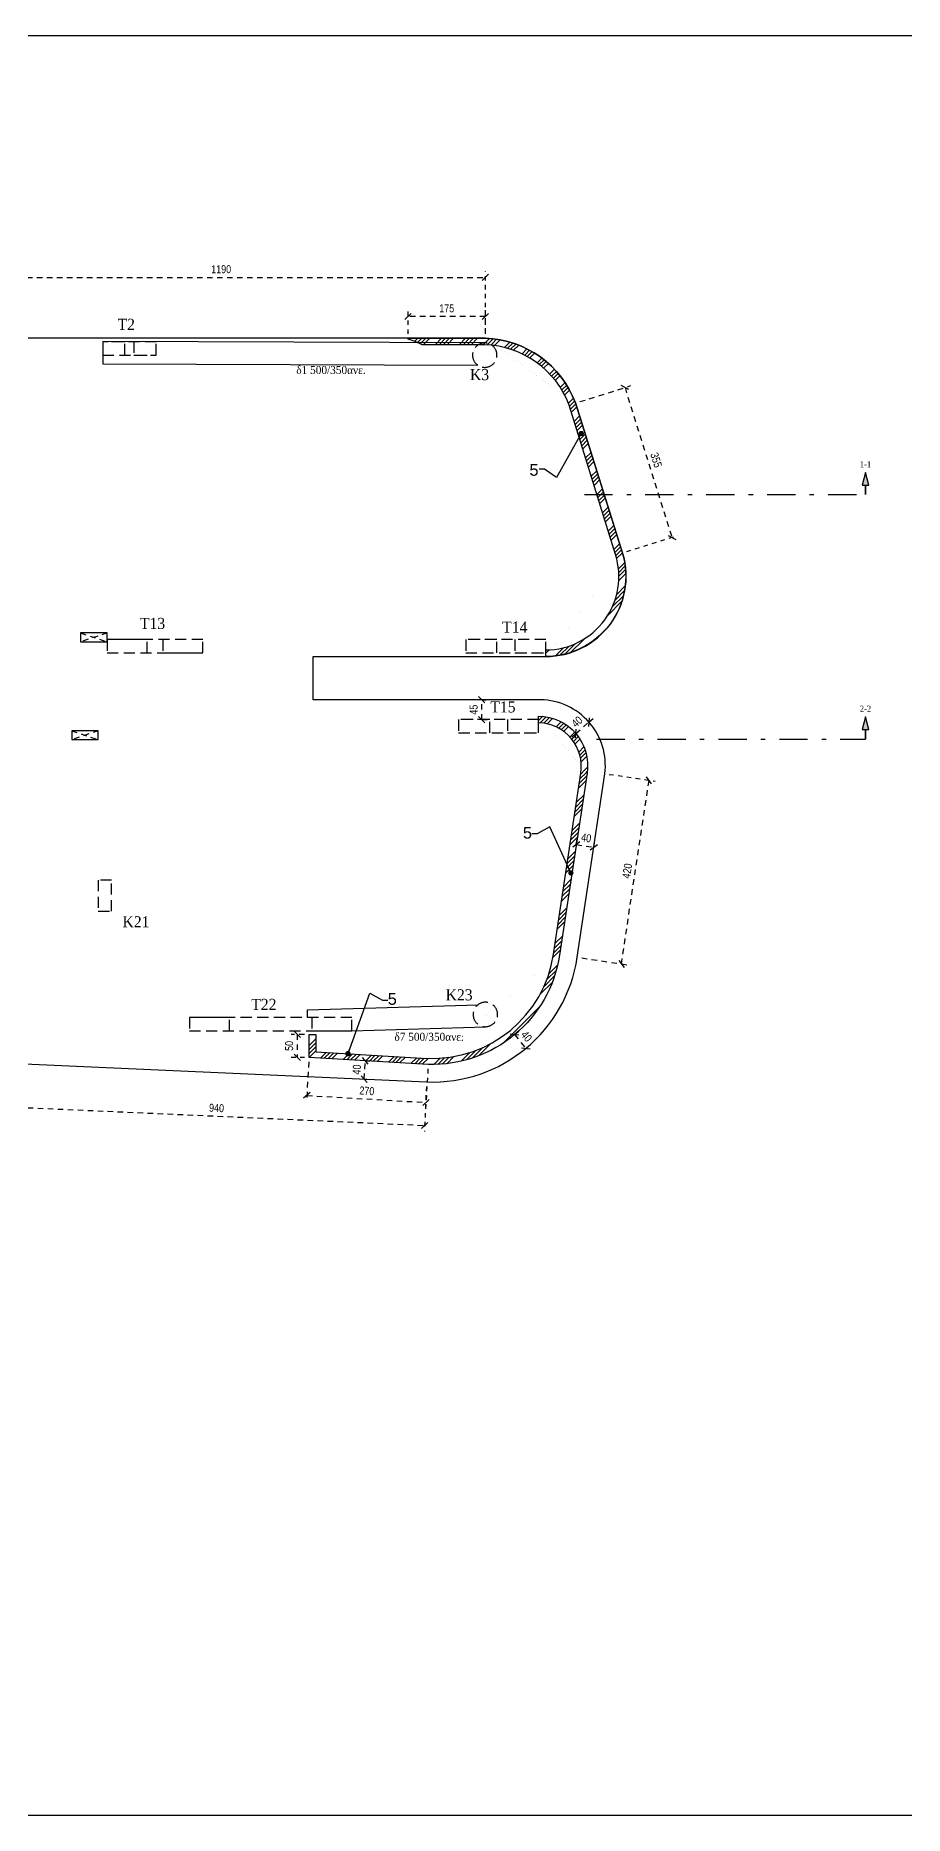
# Model space of a CAD drawing. Header units: millimetres. Extents: x -2171 to 1563, y -1758 to -1505.
# Drawn here: x -422.65 to -403.12, y -1630.29 to -1590.25 of the extents above; entities that cross this region are included whole.
import ezdxf
from ezdxf.enums import TextEntityAlignment as Align

# ---------------------------------------------------------------- set-up
doc = ezdxf.new("R2010")
doc.units = ezdxf.units.MM
doc.header["$PDMODE"] = 32
for name, pattern in [('DASHDOT', [25.4, 12.7, -6.35, 0, -6.35]), ('DASHED2', [0.375, 0.25, -0.125]), ('HIDDEN', [0.375, 0.25, -0.125]), ('HIDDEN2', [0.1875, 0.125, -0.0625])]:
    doc.linetypes.add(name, pattern=pattern)
doc.layers.get('Defpoints').update_dxf_attribs({"color": 6})
for name, color, linetype in [('-S-AKSONES', 50, 'DASHDOT'), ('-S_TEXT', 3, 'Continuous'), ('AM_5', 7, 'Continuous'), ('DIASTASEIS', 7, 'Continuous'), ('Geo_Beam', 7, 'Continuous'), ('Geo_Col', 7, 'Continuous'), ('Geo_Lines', 7, 'Continuous'), ('Geo_Lines_3', 7, 'Continuous'), ('Sect_Line_Symbol', 7, 'Continuous'), ('STITHAIO', 94, 'Continuous'), ('Text_Beam', 7, 'Continuous'), ('Text_Col_-1', 7, 'Continuous')]:
    doc.layers.add(name, color=color, linetype=linetype)
doc.styles.add('1-100', font='arial.ttf', dxfattribs={"width": 0.8})
doc.styles.add('ag', font='arial.ttf', dxfattribs={"height": 0.25})
doc.styles.add('S1TmsNwRmn1088_b_934_161', font='times.ttf', dxfattribs={"width": 0.933629, "height": 0.10875})
doc.styles.add('S1TmsNwRmn11_b_934_161', font='times.ttf', dxfattribs={"width": 0.933629, "height": 0.001087})
doc.styles.add('S1TmsNwRmn1359_b_934_161', font='times.ttf', dxfattribs={"width": 0.933629, "height": 0.135937})
doc.dimstyles.new('CHRISTOFOROS', dxfattribs={"dimscale": 0.2, "dimtxt": 0.25, "dimasz": 0.6, "dimexe": 0, "dimexo": 0, "dimgap": 0, "dimtad": 0, "dimdec": 0, "dimlfac": 100, "dimzin": 0, "dimdsep": 46, "dimtxsty": 'ag', "dimblk": 'ARCHTICK', "dimcen": 0, "dimclrd": 256, "dimclre": 256, "dimclrt": 1, "dimaunit": 1, "dimadec": 0, "dimazin": 0, "dimtfac": 1, "dimtdec": 0, "dimtofl": 0, "dimtmove": 0, "dimatfit": 3, "dimfxl": 1, "dimtolj": 1, "dimtzin": 0, "dimlwd": -1, "dimlwe": -1, "dimarcsym": 0})
doc.dimstyles.new('Copy of 1-100', dxfattribs={"dimtxt": 0.18, "dimasz": 0.14, "dimexe": 0.14, "dimexo": 0.1, "dimgap": 0.09, "dimtad": 1, "dimdec": 0, "dimlfac": 100, "dimrnd": 5, "dimzin": 5, "dimdsep": 46, "dimtxsty": '1-100', "dimblk": 'OBLIQUE', "dimcen": 0.09, "dimclrd": 1, "dimclre": 1, "dimclrt": 2, "dimadec": 0, "dimazin": 0, "dimtfac": 1, "dimtdec": 0, "dimtix": 1, "dimtmove": 2, "dimatfit": 3, "dimfxl": 5, "dimfxlon": 1, "dimtolj": 1, "dimtzin": 5, "dimarcsym": 0})
pattern_1 = [(45, (297.22877, 0.57754), (-0.26940768, 0.26940768), []), (45, (297.31857, 0.57754), (-0.26940768, 0.26940768), []), (45, (297.40838, 0.57754), (-0.26940768, 0.26940768), []), (45, (297.49818, 0.57754), (-0.26940768, 0.26940768), [])]

# ---------------------------------------------------------------- blocks, each defined once
blk = doc.blocks.new('_Oblique')
at = {"color": 0, "linetype": 'ByBlock', "lineweight": -2}
blk.add_line((-0.5, -0.5), (0.5, 0.5), dxfattribs=at)
blk = doc.blocks.new('*D1217')
at = {"layer": 'Defpoints', "color": 0, "ltscale": 0.5, "transparency": 16777216}
for p in [(-412.653, -1605.192), (-412.619, -1605.192), (-412.653, -1605.64)]:
    blk.add_point(p, dxfattribs=at)
at = {"layer": 'DIASTASEIS', "color": 1, "linetype": 'HIDDEN2', "lineweight": -2, "ltscale": 0.5, "transparency": 16777216}
blk.add_line((-412.619, -1605.192), (-412.479, -1605.192), dxfattribs=at)
at = {"layer": 'DIASTASEIS', "color": 1, "linetype": 'DASHED2', "lineweight": -2, "ltscale": 0.5, "transparency": 16777216}
blk.add_line((-412.619, -1605.64), (-412.619, -1605.192), dxfattribs=at)
at = {"layer": 'DIASTASEIS', "color": 1, "linetype": 'HIDDEN', "lineweight": -2, "ltscale": 0.5, "transparency": 16777216}
blk.add_line((-412.619, -1605.64), (-412.479, -1605.64), dxfattribs=at)
at = {"layer": 'DIASTASEIS', "color": 1, "lineweight": -2, "ltscale": 0.5, "transparency": 16777216, "xscale": 0.14, "yscale": 0.14, "zscale": 0.14}
for p, rotation in [((-412.619, -1605.192), 90), ((-412.619, -1605.64), 270)]:
    blk.add_blockref('_Oblique', p, dxfattribs=dict(at, rotation=rotation))
at = {"layer": 'DIASTASEIS', "color": 2, "ltscale": 0.5, "transparency": 16777216, "insert": (-412.8, -1605.416), "char_height": 0.18, "attachment_point": 5, "rotation": 90, "style": '1-100'}
blk.add_mtext('\\A1;45', dxfattribs=at)
blk = doc.blocks.new('*D1224')
at = {"layer": 'Defpoints', "color": 0, "ltscale": 0.5, "transparency": 16777216}
for p in [(-412.535, -1595.689), (-424.42, -1597.061), (-412.535, -1597.061)]:
    blk.add_point(p, dxfattribs=at)
at = {"layer": 'DIASTASEIS', "color": 1, "linetype": 'HIDDEN', "lineweight": -2, "ltscale": 0.5, "transparency": 16777216}
blk.add_line((-424.42, -1596.961), (-424.42, -1595.549), dxfattribs=at)
at = {"layer": 'DIASTASEIS', "color": 1, "linetype": 'DASHED2', "lineweight": -2, "ltscale": 0.5, "transparency": 16777216}
blk.add_line((-424.42, -1595.689), (-412.535, -1595.689), dxfattribs=at)
at = {"layer": 'DIASTASEIS', "color": 1, "linetype": 'HIDDEN2', "lineweight": -2, "ltscale": 0.5, "transparency": 16777216}
blk.add_line((-412.535, -1596.961), (-412.535, -1595.549), dxfattribs=at)
at = {"layer": 'DIASTASEIS', "color": 1, "lineweight": -2, "ltscale": 0.5, "transparency": 16777216, "xscale": 0.14, "yscale": 0.14, "zscale": 0.14, "rotation": 180}
blk.add_blockref('_Oblique', (-424.42, -1595.689), dxfattribs=at)
at = {"layer": 'DIASTASEIS', "color": 1, "lineweight": -2, "ltscale": 0.5, "transparency": 16777216, "xscale": 0.14, "yscale": 0.14, "zscale": 0.14}
blk.add_blockref('_Oblique', (-412.535, -1595.689), dxfattribs=at)
at = {"layer": 'DIASTASEIS', "color": 2, "ltscale": 0.5, "transparency": 16777216, "insert": (-418.477, -1595.507), "char_height": 0.18, "attachment_point": 5, "style": '1-100'}
blk.add_mtext('\\A1;1190', dxfattribs=at)
blk = doc.blocks.new('*D1226')
at = {"layer": 'Defpoints', "color": 0, "ltscale": 0.5, "transparency": 16777216}
for p in [(-410.509, -1598.516), (-408.342, -1601.541), (-409.454, -1601.889)]:
    blk.add_point(p, dxfattribs=at)
at = {"layer": 'DIASTASEIS', "color": 1, "linetype": 'HIDDEN', "lineweight": -2, "ltscale": 0.5, "transparency": 16777216}
blk.add_line((-410.414, -1598.486), (-409.263, -1598.126), dxfattribs=at)
at = {"layer": 'DIASTASEIS', "color": 1, "linetype": 'DASHED2', "lineweight": -2, "ltscale": 0.5, "transparency": 16777216}
blk.add_line((-409.397, -1598.168), (-408.342, -1601.541), dxfattribs=at)
at = {"layer": 'DIASTASEIS', "color": 1, "linetype": 'HIDDEN2', "lineweight": -2, "ltscale": 0.5, "transparency": 16777216}
blk.add_line((-409.358, -1601.859), (-408.208, -1601.499), dxfattribs=at)
at = {"layer": 'DIASTASEIS', "color": 1, "lineweight": -2, "ltscale": 0.5, "transparency": 16777216, "xscale": 0.14, "yscale": 0.14, "zscale": 0.14}
for p, rotation in [((-409.397, -1598.168), 107.3766032265316), ((-408.342, -1601.541), 287.3766032265316)]:
    blk.add_blockref('_Oblique', p, dxfattribs=dict(at, rotation=rotation))
at = {"layer": 'DIASTASEIS', "color": 2, "ltscale": 0.5, "transparency": 16777216, "insert": (-408.696, -1599.8), "char_height": 0.18, "attachment_point": 5, "rotation": 287.3766, "style": '1-100'}
blk.add_mtext('\\A1;355', dxfattribs=at)
blk = doc.blocks.new('*D1227')
at = {"layer": 'Defpoints', "color": 0, "ltscale": 0.5, "transparency": 16777216}
for p in [(-409.849, -1606.856), (-408.857, -1607.005), (-410.47, -1610.987)]:
    blk.add_point(p, dxfattribs=at)
at = {"layer": 'DIASTASEIS', "color": 1, "linetype": 'HIDDEN2', "lineweight": -2, "ltscale": 0.5, "transparency": 16777216}
blk.add_line((-409.751, -1606.871), (-408.719, -1607.026), dxfattribs=at)
at = {"layer": 'DIASTASEIS', "color": 1, "linetype": 'DASHED2', "lineweight": -2, "ltscale": 0.5, "transparency": 16777216}
blk.add_line((-409.478, -1611.136), (-408.857, -1607.005), dxfattribs=at)
at = {"layer": 'DIASTASEIS', "color": 1, "linetype": 'HIDDEN', "lineweight": -2, "ltscale": 0.5, "transparency": 16777216}
blk.add_line((-410.371, -1611.002), (-409.34, -1611.157), dxfattribs=at)
at = {"layer": 'DIASTASEIS', "color": 1, "lineweight": -2, "ltscale": 0.5, "transparency": 16777216, "xscale": 0.14, "yscale": 0.14, "zscale": 0.14}
for p, rotation in [((-408.857, -1607.005), 81.45466343318101), ((-409.478, -1611.136), 261.4546634331811)]:
    blk.add_blockref('_Oblique', p, dxfattribs=dict(at, rotation=rotation))
at = {"layer": 'DIASTASEIS', "color": 2, "ltscale": 0.5, "transparency": 16777216, "insert": (-409.348, -1609.044), "char_height": 0.18, "attachment_point": 5, "rotation": 81.4547, "style": '1-100'}
blk.add_mtext('\\A1;420', dxfattribs=at)
blk = doc.blocks.new('*D1232')
at = {"layer": 'Defpoints', "color": 0, "ltscale": 0.5, "transparency": 16777216}
for p in [(-423.233, -1613.373), (-413.858, -1613.792), (-413.902, -1614.77)]:
    blk.add_point(p, dxfattribs=at)
at = {"layer": 'DIASTASEIS', "color": 1, "linetype": 'HIDDEN', "lineweight": -2, "ltscale": 0.5, "transparency": 16777216}
blk.add_line((-423.238, -1613.473), (-423.283, -1614.491), dxfattribs=at)
at = {"layer": 'DIASTASEIS', "color": 1, "linetype": 'HIDDEN2', "lineweight": -2, "ltscale": 0.5, "transparency": 16777216}
blk.add_line((-413.863, -1613.892), (-413.908, -1614.91), dxfattribs=at)
at = {"layer": 'DIASTASEIS', "color": 1, "linetype": 'DASHED2', "lineweight": -2, "ltscale": 0.5, "transparency": 16777216}
blk.add_line((-423.277, -1614.351), (-413.902, -1614.77), dxfattribs=at)
at = {"layer": 'DIASTASEIS', "color": 1, "lineweight": -2, "ltscale": 0.5, "transparency": 16777216, "xscale": 0.14, "yscale": 0.14, "zscale": 0.14}
for p, rotation in [((-423.277, -1614.351), 177.4420092145654), ((-413.902, -1614.77), 357.4420092145654)]:
    blk.add_blockref('_Oblique', p, dxfattribs=dict(at, rotation=rotation))
at = {"layer": 'DIASTASEIS', "color": 2, "ltscale": 0.5, "transparency": 16777216, "insert": (-418.581, -1614.379), "char_height": 0.18, "attachment_point": 5, "rotation": 357.442, "style": '1-100'}
blk.add_mtext('\\A1;940', dxfattribs=at)
blk = doc.blocks.new('_ArchTick')
at = {"color": 0, "linetype": 'ByBlock', "const_width": 0.15}
blk.add_lwpolyline([(-0.5, -0.5), (0.5, 0.5)], dxfattribs=at)
blk = doc.blocks.new('*D1375')
at = {"layer": 'AM_5', "color": 1, "linetype": 'HIDDEN', "lineweight": -2, "ltscale": 0.5, "transparency": 16777216}
blk.add_line((-416.602, -1612.721), (-416.906, -1612.721), dxfattribs=at)
at = {"layer": 'AM_5', "color": 1, "linetype": 'DASHED2', "lineweight": -2, "ltscale": 0.5, "transparency": 16777216}
blk.add_line((-416.766, -1612.721), (-416.766, -1613.24), dxfattribs=at)
at = {"layer": 'AM_5', "color": 1, "linetype": 'HIDDEN2', "lineweight": -2, "ltscale": 0.5, "transparency": 16777216}
blk.add_line((-416.601, -1613.24), (-416.906, -1613.24), dxfattribs=at)
at = {"layer": 'Defpoints', "color": 0, "ltscale": 0.5, "transparency": 16777216}
for p in [(-416.502, -1612.721), (-416.766, -1613.24), (-416.501, -1613.24)]:
    blk.add_point(p, dxfattribs=at)
at = {"layer": 'AM_5', "color": 1, "lineweight": -2, "ltscale": 0.5, "transparency": 16777216, "xscale": 0.14, "yscale": 0.14, "zscale": 0.14}
for p, rotation in [((-416.766, -1612.721), 90), ((-416.766, -1613.24), 270)]:
    blk.add_blockref('_Oblique', p, dxfattribs=dict(at, rotation=rotation))
at = {"layer": 'AM_5', "color": 2, "ltscale": 0.5, "transparency": 16777216, "insert": (-416.948, -1612.981), "char_height": 0.18, "attachment_point": 5, "rotation": 90, "style": '1-100'}
blk.add_mtext('\\A1;50', dxfattribs=at)
blk = doc.blocks.new('*D1387')
at = {"layer": 'AM_5', "color": 1, "linetype": 'DASHED2', "lineweight": -2, "ltscale": 0.5, "transparency": 16777216}
blk.add_line((-415.26, -1613.73), (-415.235, -1613.316), dxfattribs=at)
at = {"layer": 'AM_5', "color": 1, "linetype": 'HIDDEN2', "lineweight": -2, "ltscale": 0.5, "transparency": 16777216}
blk.add_line((-415.235, -1613.316), (-415.095, -1613.324), dxfattribs=at)
at = {"layer": 'AM_5', "color": 1, "linetype": 'HIDDEN', "lineweight": -2, "ltscale": 0.5, "transparency": 16777216}
blk.add_line((-415.26, -1613.73), (-415.12, -1613.738), dxfattribs=at)
at = {"layer": 'Defpoints', "color": 0, "ltscale": 0.5, "transparency": 16777216}
for p in [(-415.263, -1613.314), (-415.235, -1613.316), (-415.288, -1613.728)]:
    blk.add_point(p, dxfattribs=at)
at = {"layer": 'AM_5', "color": 1, "lineweight": -2, "ltscale": 0.5, "transparency": 16777216, "xscale": 0.14, "yscale": 0.14, "zscale": 0.14}
for p, rotation in [((-415.235, -1613.316), 86.58902558298483), ((-415.26, -1613.73), 266.5890255829848)]:
    blk.add_blockref('_Oblique', p, dxfattribs=dict(at, rotation=rotation))
at = {"layer": 'AM_5', "color": 2, "ltscale": 0.5, "transparency": 16777216, "insert": (-415.429, -1613.512), "char_height": 0.18, "attachment_point": 5, "rotation": 86.589, "style": '1-100'}
blk.add_mtext('\\A1;40', dxfattribs=at)
blk = doc.blocks.new('*D1388')
at = {"layer": 'AM_5', "color": 1, "linetype": 'HIDDEN', "lineweight": -2, "ltscale": 0.5, "transparency": 16777216}
blk.add_line((-411.879, -1612.726), (-411.77, -1612.638), dxfattribs=at)
at = {"layer": 'AM_5', "color": 1, "linetype": 'DASHED2', "lineweight": -2, "ltscale": 0.5, "transparency": 16777216}
blk.add_line((-411.879, -1612.726), (-411.628, -1613.037), dxfattribs=at)
at = {"layer": 'AM_5', "color": 1, "linetype": 'HIDDEN2', "lineweight": -2, "ltscale": 0.5, "transparency": 16777216}
blk.add_line((-411.628, -1613.037), (-411.519, -1612.949), dxfattribs=at)
at = {"layer": 'Defpoints', "color": 0, "ltscale": 0.5, "transparency": 16777216}
for p in [(-411.879, -1612.726), (-411.628, -1613.037), (-411.628, -1613.037)]:
    blk.add_point(p, dxfattribs=at)
at = {"layer": 'AM_5', "color": 1, "lineweight": -2, "ltscale": 0.5, "transparency": 16777216, "xscale": 0.14, "yscale": 0.14, "zscale": 0.14}
for p, rotation in [((-411.879, -1612.726), 128.8977703701152), ((-411.628, -1613.037), 308.8977703701152)]:
    blk.add_blockref('_Oblique', p, dxfattribs=dict(at, rotation=rotation))
at = {"layer": 'AM_5', "color": 2, "ltscale": 0.5, "transparency": 16777216, "insert": (-411.612, -1612.767), "char_height": 0.18, "attachment_point": 5, "rotation": 308.8978, "style": '1-100'}
blk.add_mtext('\\A1;40', dxfattribs=at)
blk = doc.blocks.new('*D1389')
at = {"layer": 'AM_5', "color": 1, "linetype": 'HIDDEN', "lineweight": -2, "ltscale": 0.5, "transparency": 16777216}
blk.add_line((-410.494, -1608.452), (-410.473, -1608.313), dxfattribs=at)
at = {"layer": 'AM_5', "color": 1, "linetype": 'DASHED2', "lineweight": -2, "ltscale": 0.5, "transparency": 16777216}
blk.add_line((-410.494, -1608.452), (-410.098, -1608.511), dxfattribs=at)
at = {"layer": 'AM_5', "color": 1, "linetype": 'HIDDEN2', "lineweight": -2, "ltscale": 0.5, "transparency": 16777216}
blk.add_line((-410.098, -1608.511), (-410.077, -1608.373), dxfattribs=at)
at = {"layer": 'Defpoints', "color": 0, "ltscale": 0.5, "transparency": 16777216}
for p in [(-410.502, -1608.507), (-410.106, -1608.566), (-410.098, -1608.511)]:
    blk.add_point(p, dxfattribs=at)
at = {"layer": 'AM_5', "color": 1, "lineweight": -2, "ltscale": 0.5, "transparency": 16777216, "xscale": 0.14, "yscale": 0.14, "zscale": 0.14}
for p, rotation in [((-410.494, -1608.452), 171.4546634331872), ((-410.098, -1608.511), 351.4546634331872)]:
    blk.add_blockref('_Oblique', p, dxfattribs=dict(at, rotation=rotation))
at = {"layer": 'AM_5', "color": 2, "ltscale": 0.5, "transparency": 16777216, "insert": (-410.269, -1608.302), "char_height": 0.18, "attachment_point": 5, "rotation": 351.4547, "style": '1-100'}
blk.add_mtext('\\A1;40', dxfattribs=at)
blk = doc.blocks.new('*D1390')
at = {"layer": 'AM_5', "color": 1, "linetype": 'DASHED2', "lineweight": -2, "ltscale": 0.5, "transparency": 16777216}
for p, q in [((-410.502, -1605.953), (-410.209, -1605.695)), ((-410.209, -1605.695), (-410.104, -1605.602)), ((-410.502, -1605.953), (-410.607, -1606.046))]:
    blk.add_line(p, q, dxfattribs=at)
at = {"layer": 'AM_5', "color": 1, "linetype": 'HIDDEN2', "lineweight": -2, "ltscale": 0.5, "transparency": 16777216}
blk.add_line((-410.209, -1605.695), (-410.301, -1605.59), dxfattribs=at)
at = {"layer": 'AM_5', "color": 1, "linetype": 'HIDDEN', "lineweight": -2, "ltscale": 0.5, "transparency": 16777216}
blk.add_line((-410.502, -1605.953), (-410.595, -1605.848), dxfattribs=at)
at = {"layer": 'Defpoints', "color": 0, "ltscale": 0.5, "transparency": 16777216}
for p in [(-410.209, -1605.695), (-410.209, -1605.695), (-410.502, -1605.953)]:
    blk.add_point(p, dxfattribs=at)
at = {"layer": 'AM_5', "color": 1, "lineweight": -2, "ltscale": 0.5, "transparency": 16777216, "xscale": 0.14, "yscale": 0.14, "zscale": 0.14}
for p, rotation in [((-410.209, -1605.695), 221.3450153918685), ((-410.502, -1605.953), 41.34501539186854)]:
    blk.add_blockref('_Oblique', p, dxfattribs=dict(at, rotation=rotation))
at = {"layer": 'AM_5', "color": 2, "ltscale": 0.5, "transparency": 16777216, "insert": (-410.476, -1605.688), "char_height": 0.18, "attachment_point": 5, "rotation": 41.345, "style": '1-100'}
blk.add_mtext('\\A1;40', dxfattribs=at)
blk = doc.blocks.new('*D1391')
at = {"layer": 'AM_5', "color": 1, "linetype": 'HIDDEN2', "lineweight": -2, "ltscale": 0.5, "transparency": 16777216}
blk.add_line((-414.275, -1596.961), (-414.275, -1596.429), dxfattribs=at)
at = {"layer": 'AM_5', "color": 1, "linetype": 'DASHED2', "lineweight": -2, "ltscale": 0.5, "transparency": 16777216}
blk.add_line((-412.535, -1596.569), (-414.275, -1596.569), dxfattribs=at)
at = {"layer": 'AM_5', "color": 1, "linetype": 'HIDDEN', "lineweight": -2, "ltscale": 0.5, "transparency": 16777216}
blk.add_line((-412.535, -1596.961), (-412.535, -1596.429), dxfattribs=at)
at = {"layer": 'Defpoints', "color": 0, "ltscale": 0.5, "transparency": 16777216}
for p in [(-414.275, -1596.569), (-414.275, -1597.061), (-412.535, -1597.061)]:
    blk.add_point(p, dxfattribs=at)
at = {"layer": 'AM_5', "color": 1, "lineweight": -2, "ltscale": 0.5, "transparency": 16777216, "xscale": 0.14, "yscale": 0.14, "zscale": 0.14, "rotation": 180}
blk.add_blockref('_Oblique', (-414.275, -1596.569), dxfattribs=at)
at = {"layer": 'AM_5', "color": 1, "lineweight": -2, "ltscale": 0.5, "transparency": 16777216, "xscale": 0.14, "yscale": 0.14, "zscale": 0.14}
blk.add_blockref('_Oblique', (-412.535, -1596.569), dxfattribs=at)
at = {"layer": 'AM_5', "color": 2, "ltscale": 0.5, "transparency": 16777216, "insert": (-413.405, -1596.387), "char_height": 0.18, "attachment_point": 5, "style": '1-100'}
blk.add_mtext('\\A1;175', dxfattribs=at)
blk = doc.blocks.new('*D1392')
at = {"layer": 'AM_5', "color": 1, "linetype": 'HIDDEN', "lineweight": -2, "ltscale": 0.5, "transparency": 16777216}
blk.add_line((-416.507, -1613.34), (-416.56, -1614.234), dxfattribs=at)
at = {"layer": 'AM_5', "color": 1, "linetype": 'HIDDEN2', "lineweight": -2, "ltscale": 0.5, "transparency": 16777216}
blk.add_line((-413.827, -1613.5), (-413.88, -1614.394), dxfattribs=at)
at = {"layer": 'AM_5', "color": 1, "linetype": 'DASHED2', "lineweight": -2, "ltscale": 0.5, "transparency": 16777216}
blk.add_line((-416.552, -1614.095), (-413.872, -1614.254), dxfattribs=at)
at = {"layer": 'Defpoints', "color": 0, "ltscale": 0.5, "transparency": 16777216}
for p in [(-416.501, -1613.24), (-413.821, -1613.4), (-413.872, -1614.254)]:
    blk.add_point(p, dxfattribs=at)
at = {"layer": 'AM_5', "color": 1, "lineweight": -2, "ltscale": 0.5, "transparency": 16777216, "xscale": 0.14, "yscale": 0.14, "zscale": 0.14}
for p, rotation in [((-416.552, -1614.095), 176.5890255829866), ((-413.872, -1614.254), 356.5890255829866)]:
    blk.add_blockref('_Oblique', p, dxfattribs=dict(at, rotation=rotation))
at = {"layer": 'AM_5', "color": 2, "ltscale": 0.5, "transparency": 16777216, "insert": (-415.201, -1613.993), "char_height": 0.18, "attachment_point": 5, "rotation": 356.589, "style": '1-100'}
blk.add_mtext('\\A1;270', dxfattribs=at)

msp = doc.modelspace()

# ---------------------------------------------------------------- hatches: boundary and pattern name
at = {"layer": 'Geo_Lines_3', "linetype": 'Continuous', "ltscale": 0.5, "transparency": 33554572}
h = msp.add_hatch(dxfattribs=at)
h.set_pattern_fill('ANSI34', color=9, scale=0.02)
h.set_pattern_definition(pattern_1)
edge = h.paths.add_edge_path()
edge.add_arc((-411.1825, -1602.4238), 1.6484, 270.19161, 377.58472)
edge.add_line((-409.6111, -1601.9258), (-410.6519, -1598.5626))
edge.add_arc((-412.618, -1599.3065), 2.1021, 20.72563, 88.15099)
edge.add_line((-412.5502, -1597.2055), (-413.9541, -1597.2107))
edge.add_line((-413.9541, -1597.2107), (-414.1156, -1597.1287))
edge.add_line((-414.1156, -1597.1287), (-414.2751, -1597.0821))
edge.add_line((-414.2751, -1597.0821), (-414.2751, -1597.0607))
edge.add_line((-414.2751, -1597.0607), (-412.5353, -1597.0607))
edge.add_arc((-412.6063, -1599.2977), 2.2381, 20.44373, 88.18189, ccw=False)
edge.add_line((-410.5091, -1598.516), (-409.4453, -1601.9162))
edge.add_arc((-411.1897, -1602.4095), 1.8127, -89.56123, 15.79119, ccw=False)
edge.add_line((-411.1758, -1604.2222), (-411.177, -1604.0722))
h = msp.add_hatch(dxfattribs=at)
h.set_pattern_fill('ANSI34', color=9, scale=0.02)
h.set_pattern_definition(pattern_1)
edge = h.paths.add_edge_path()
edge.add_line((-416.5017, -1612.7208), (-416.3517, -1612.7208))
edge.add_line((-416.3517, -1612.7208), (-416.3517, -1613.1117))
edge.add_line((-416.3517, -1613.1117), (-413.842, -1613.2619))
edge.add_arc((-413.7325, -1610.5043), 2.7597, 267.72677, 351.43059)
edge.add_line((-411.0036, -1610.9155), (-410.3898, -1606.8424))
edge.add_arc((-411.3645, -1606.6956), 0.9857, 351.43055, 447.66631)
edge.add_line((-411.3243, -1605.7107), (-411.3389, -1605.7107))
edge.add_line((-411.3389, -1605.7107), (-411.3389, -1605.5607))
edge.add_arc((-411.3505, -1606.6731), 1.1124, -8.75635, 89.40175, ccw=False)
edge.add_line((-410.251, -1606.8424), (-410.8679, -1610.936))
edge.add_arc((-413.7412, -1610.4939), 2.9071, 268.42376, 351.25374, ccw=False)
edge.add_line((-413.8211, -1613.3999), (-416.5009, -1613.2402))
edge.add_line((-416.5009, -1613.2402), (-416.5017, -1612.7208))
at = {"layer": 'Sect_Line_Symbol'}
for points in [[(-403.9897, -1600.5761), (-403.9897, -1600.3659), (-403.9121, -1600.3659), (-403.9897, -1600.0761), (-404.0674, -1600.3659), (-403.9897, -1600.3659)], [(-403.9897, -1606.0761), (-403.9897, -1605.8659), (-403.9121, -1605.8659), (-403.9897, -1605.5761), (-404.0674, -1605.8659), (-403.9897, -1605.8659)]]:
    msp.add_hatch(color=2, dxfattribs=at).paths.add_polyline_path(points)

# ---------------------------------------------------------------- linework, layer by layer
at = {"layer": '-S_TEXT', "ltscale": 5}
msp.add_lwpolyline([(-452.1652, -1590.2497), (-394.0177, -1590.2497), (-394.0177, -1630.2944), (-452.1652, -1630.2944)], close=True, dxfattribs=at)
at = {"color": 2, "linetype": 'HIDDEN', "ltscale": 0.5}
for p, q in [((-421.6397, -1603.6907), (-421.0397, -1603.8907)), ((-421.0397, -1603.6907), (-421.6397, -1603.8907)), ((-421.8386, -1605.8907), (-421.2396, -1606.0907)), ((-421.2396, -1605.8907), (-421.8386, -1606.0907))]:
    msp.add_line(p, q, dxfattribs=at)
at = {"layer": 'Geo_Beam', "color": 94}
msp.add_line((-415.5397, -1612.641), (-412.5285, -1612.5487), dxfattribs=at)
for points in [[(-412.5504, -1597.1641), (-421.1395, -1597.134), (-421.1395, -1597.634), (-412.7093, -1597.6635)], [(-416.5397, -1612.341), (-416.5397, -1612.1714), (-412.7019, -1612.0538)]]:
    msp.add_lwpolyline(points, dxfattribs=at)
at = {"layer": 'Geo_Col', "color": 94, "linetype": 'HIDDEN'}
for points in [[(-421.1395, -1597.4382), (-419.9395, -1597.4382), (-419.9395, -1597.1382), (-421.1395, -1597.1382)], [(-421.1395, -1597.4382), (-420.6395, -1597.4382), (-420.6395, -1597.1382), (-421.1395, -1597.1382)], [(-419.9395, -1597.1382), (-420.4395, -1597.1382), (-420.4395, -1597.4382), (-419.9395, -1597.4382)], [(-421.0399, -1604.1408), (-418.8899, -1604.1408), (-418.8899, -1603.8408), (-421.0399, -1603.8408)], [(-421.0399, -1604.1408), (-420.1399, -1604.1408), (-420.1399, -1603.8408), (-421.0399, -1603.8408)], [(-418.8899, -1603.8408), (-419.7899, -1603.8408), (-419.7899, -1604.1408), (-418.8899, -1604.1408)], [(-412.977, -1604.1407), (-411.177, -1604.1407), (-411.177, -1603.8407), (-412.977, -1603.8407)], [(-412.977, -1604.1407), (-412.277, -1604.1407), (-412.277, -1603.8407), (-412.977, -1603.8407)], [(-411.177, -1603.8407), (-411.877, -1603.8407), (-411.877, -1604.1407), (-411.177, -1604.1407)], [(-413.1388, -1605.9402), (-411.3388, -1605.9402), (-411.3388, -1605.6402), (-413.1388, -1605.6402)], [(-413.1388, -1605.9402), (-412.4388, -1605.9402), (-412.4388, -1605.6402), (-413.1388, -1605.6402)], [(-411.3388, -1605.6402), (-412.0388, -1605.6402), (-412.0388, -1605.9402), (-411.3388, -1605.9402)], [(-420.9397, -1609.2507), (-421.2397, -1609.2507), (-421.2397, -1609.9507), (-420.9397, -1609.9507)], [(-419.1899, -1612.641), (-415.5397, -1612.641), (-415.5397, -1612.341), (-419.1899, -1612.341)], [(-419.1899, -1612.641), (-418.2899, -1612.641), (-418.2899, -1612.341), (-419.1899, -1612.341)], [(-415.5397, -1612.341), (-416.4397, -1612.341), (-416.4397, -1612.641), (-415.5397, -1612.641)]]:
    msp.add_lwpolyline(points, close=True, dxfattribs=at)
for points in [[(-412.2754, -1597.4391, 0.4142136), (-412.5504, -1597.1641, 0.4142136), (-412.8254, -1597.4391, 0.4142136), (-412.5504, -1597.7141, 0.4142136)], [(-412.262, -1612.2739, 0.4142136), (-412.537, -1611.9989, 0.4142136), (-412.812, -1612.2739, 0.4142136), (-412.537, -1612.5489, 0.4142136)]]:
    msp.add_lwpolyline(points, format="xyb", close=True, dxfattribs=at)
at = {"layer": 'Geo_Lines', "color": 94}
msp.add_lwpolyline([(-423.2332, -1613.3731), (-413.8581, -1613.7919, 0.382195), (-410.4702, -1610.987), (-409.8495, -1606.8562, 0.4446853), (-411.2962, -1605.191), (-416.4098, -1605.1931), (-416.4097, -1604.2207), (-411.1759, -1604.2207, 0.5046468), (-409.4537, -1601.8887), (-410.5092, -1598.5159, 0.304456), (-412.535, -1597.0607), (-424.4197, -1597.0607)], format="xyb", dxfattribs=at)
for points in [[(-421.6397, -1603.8907), (-421.0397, -1603.8907), (-421.0397, -1603.6907), (-421.6397, -1603.6907)], [(-421.8386, -1606.0907), (-421.2396, -1606.0907), (-421.2396, -1605.8907), (-421.8386, -1605.8907)]]:
    msp.add_lwpolyline(points, close=True, dxfattribs=at)
at = {"layer": 'Sect_Line_Symbol', "color": 2}
for points in [[(-403.9897, -1600.5761), (-403.9897, -1600.3659), (-403.9121, -1600.3659), (-403.9897, -1600.0761), (-404.0674, -1600.3659), (-403.9897, -1600.3659)], [(-403.9897, -1606.0761), (-403.9897, -1605.8659), (-403.9121, -1605.8659), (-403.9897, -1605.5761), (-404.0674, -1605.8659), (-403.9897, -1605.8659)]]:
    msp.add_lwpolyline(points, close=True, dxfattribs=at)
at = {"layer": 'Sect_Line_Symbol', "color": 2, "linetype": 'DASHDOT', "ltscale": 0.05}
for points in [[(-410.3103, -1600.5761), (-403.9897, -1600.5761)], [(-410.036, -1606.0761), (-403.9897, -1606.0761)]]:
    msp.add_lwpolyline(points, dxfattribs=at)
at = {"layer": 'STITHAIO', "ltscale": 0.5}
for points in [[(-411.177, -1604.0722, 0.5061944), (-409.6111, -1601.9258), (-410.6519, -1598.5626, 0.3029911), (-412.5502, -1597.2055), (-413.9541, -1597.2107), (-414.1156, -1597.1287), (-414.2751, -1597.0821), (-414.2751, -1597.0607), (-412.5353, -1597.0607, -0.3044818), (-410.5091, -1598.516), (-409.4453, -1601.9162, -0.4950586), (-411.1758, -1604.2222), (-411.177, -1604.0722)], [(-416.5017, -1612.7208), (-416.3517, -1612.7208), (-416.3517, -1613.1117), (-413.842, -1613.2619, 0.382382), (-411.0036, -1610.9155), (-410.3898, -1606.8424, 0.4464619), (-411.3243, -1605.7107), (-411.3389, -1605.7107), (-411.3389, -1605.5607, -0.4565596), (-410.251, -1606.8424), (-410.8679, -1610.936, -0.378018), (-413.8211, -1613.3999), (-416.5009, -1613.2402)]]:
    msp.add_lwpolyline(points, format="xyb", close=True, dxfattribs=at)

# ---------------------------------------------------------------- texts
at = {"layer": '-S-AKSONES', "color": 3, "linetype": 'Continuous', "char_height": 0.2625, "width": 0.416093, "style": 'ag'}
for insert, attachment_point in [((-411.3416, -1600.1566), 9), ((-411.4889, -1608.0542), 3), ((-414.7314, -1611.7943), 1)]:
    msp.add_mtext('5', dxfattribs=dict(at, insert=insert, attachment_point=attachment_point))
at = {"layer": 'Sect_Line_Symbol', "color": 2, "style": 'S1TmsNwRmn1359_b_934_161', "width": 0.933629}
for s, p in [('1-1', (-403.9897, -1599.8261)), ('2-2', (-403.9897, -1605.3261))]:
    msp.add_text(s, height=0.13594, dxfattribs=at).set_placement(p, align=Align.TOP_CENTER)
at = {"layer": 'Text_Beam', "color": 3, "style": 'S1TmsNwRmn1088_b_934_161', "width": 0.933629}
msp.add_text(' δ1 500/350ανε.', height=0.18, rotation=360, dxfattribs=at).set_placement((-416.851, -1597.8632))
msp.add_text(' δ7 500/350ανε.', height=0.18, dxfattribs=at).set_placement((-414.6444, -1612.866))
at = {"layer": 'Text_Col_-1', "color": 200, "style": 'S1TmsNwRmn11_b_934_161', "width": 0.933629}
for s, p in [('T2', (-420.8067, -1596.8717)), ('K3', (-412.8819, -1598.0018)), ('T13', (-420.3044, -1603.6002)), ('T14', (-412.1588, -1603.6828)), ('T15', (-412.4258, -1605.4783)), ('K21', (-420.6957, -1610.3127)), ('K23', (-413.4308, -1611.9567)), ('T22', (-417.8015, -1612.1721))]:
    msp.add_text(s, height=0.25, dxfattribs=at).set_placement(p)

# ---------------------------------------------------------------- dimensions: what is measured, and where the dimension line sits
at = {"layer": 'AM_5', "color": 94, "ltscale": 0.5}
dim = msp.add_linear_dim(base=(-414.2751, -1596.5694), p1=(-412.535, -1597.0607), p2=(-414.2751, -1597.0607), dimstyle='Copy of 1-100', dxfattribs=at)
dim.commit()
dim.dimension.update_dxf_attribs({"geometry": '*D1391', "text_midpoint": (-413.4051, -1596.3875)})
for p1, p2, distance, picture, middle in [((-410.5024, -1605.9532), (-410.2088, -1605.6949), 0, '*D1390', (-410.4757, -1605.6875)), ((-410.5019, -1608.507), (-410.1065, -1608.5665), 0.0557, '*D1389', (-410.2689, -1608.3018)), ((-411.8788, -1612.7261), (-411.6281, -1613.0368), 0, '*D1388', (-411.6119, -1612.7673)), ((-416.5009, -1613.2402), (-413.8211, -1613.3999), -0.856, '*D1392', (-415.2011, -1613.993)), ((-415.2877, -1613.728), (-415.263, -1613.314), -0.0279, '*D1387', (-415.4291, -1613.5118))]:
    dim = msp.add_aligned_dim(p1=p1, p2=p2, distance=distance, dimstyle='Copy of 1-100', dxfattribs=at)
    dim.commit()
    dim.dimension.update_dxf_attribs({"geometry": picture, "text_midpoint": middle})
at = {"layer": 'AM_5', "ltscale": 0.5}
dim = msp.add_linear_dim(base=(-416.7656, -1613.2402), p1=(-416.5017, -1612.7208), p2=(-416.5009, -1613.2402), angle=90, dimstyle='Copy of 1-100', dxfattribs=at)
dim.commit()
dim.dimension.update_dxf_attribs({"geometry": '*D1375', "text_midpoint": (-416.9475, -1612.9805)})
at = {"layer": 'DIASTASEIS', "ltscale": 0.5}
dim = msp.add_linear_dim(base=(-412.535, -1595.6889), p1=(-424.4197, -1597.0607), p2=(-412.535, -1597.0607), dimstyle='Copy of 1-100', dxfattribs=at)
dim.commit()
dim.dimension.update_dxf_attribs({"geometry": '*D1224', "text_midpoint": (-418.4774, -1595.507)})
for p1, p2, distance, picture, middle in [((-410.5092, -1598.5159), (-409.4537, -1601.8887), 1.1654, '*D1226', (-408.6956, -1599.7999)), ((-410.4702, -1610.987), (-409.8495, -1606.8562), -1.0032, '*D1227', (-409.3476, -1609.0436)), ((-423.2332, -1613.3731), (-413.8581, -1613.7919), -0.9788, '*D1232', (-418.5812, -1614.3786))]:
    dim = msp.add_aligned_dim(p1=p1, p2=p2, distance=distance, dimstyle='Copy of 1-100', dxfattribs=at)
    dim.commit()
    dim.dimension.update_dxf_attribs({"geometry": picture, "text_midpoint": middle})
at = {"layer": 'DIASTASEIS', "color": 94, "ltscale": 0.5}
dim = msp.add_linear_dim(base=(-412.6185, -1605.1916), p1=(-412.6526, -1605.6402), p2=(-412.6528, -1605.1916), angle=90, dimstyle='Copy of 1-100', dxfattribs=at)
dim.commit()
dim.dimension.update_dxf_attribs({"geometry": '*D1217', "text_midpoint": (-412.8, -1605.4159)})

# ---------------------------------------------------------------- leaders
at = {"layer": '-S-AKSONES', "color": 1, "linetype": 'Continuous', "annotation_type": 0, "has_hookline": 1, "text_width": 0.174}
for points, hookline_direction in [([(-410.3811, -1599.2025), (-410.9392, -1600.1942), (-411.2081, -1600.0015), (-411.3281, -1600.0015)], 1), ([(-410.6148, -1609.0881), (-411.0848, -1608.0517), (-411.3689, -1608.2099), (-411.4889, -1608.2099)], 1), ([(-415.6251, -1613.1551), (-415.1355, -1611.7918), (-414.8514, -1611.95), (-414.7314, -1611.95)], 0)]:
    msp.add_leader(points, dimstyle='CHRISTOFOROS', override={"dimgap": 0, "dimtad": 0, "dimclrd": 1, "dimldrblk": 'Dot', "dimfxl": 0.1, "dimfxlon": 1, "dimarcsym": 1}, dxfattribs=dict(at, hookline_direction=hookline_direction))

doc.saveas('drawing.dxf')
